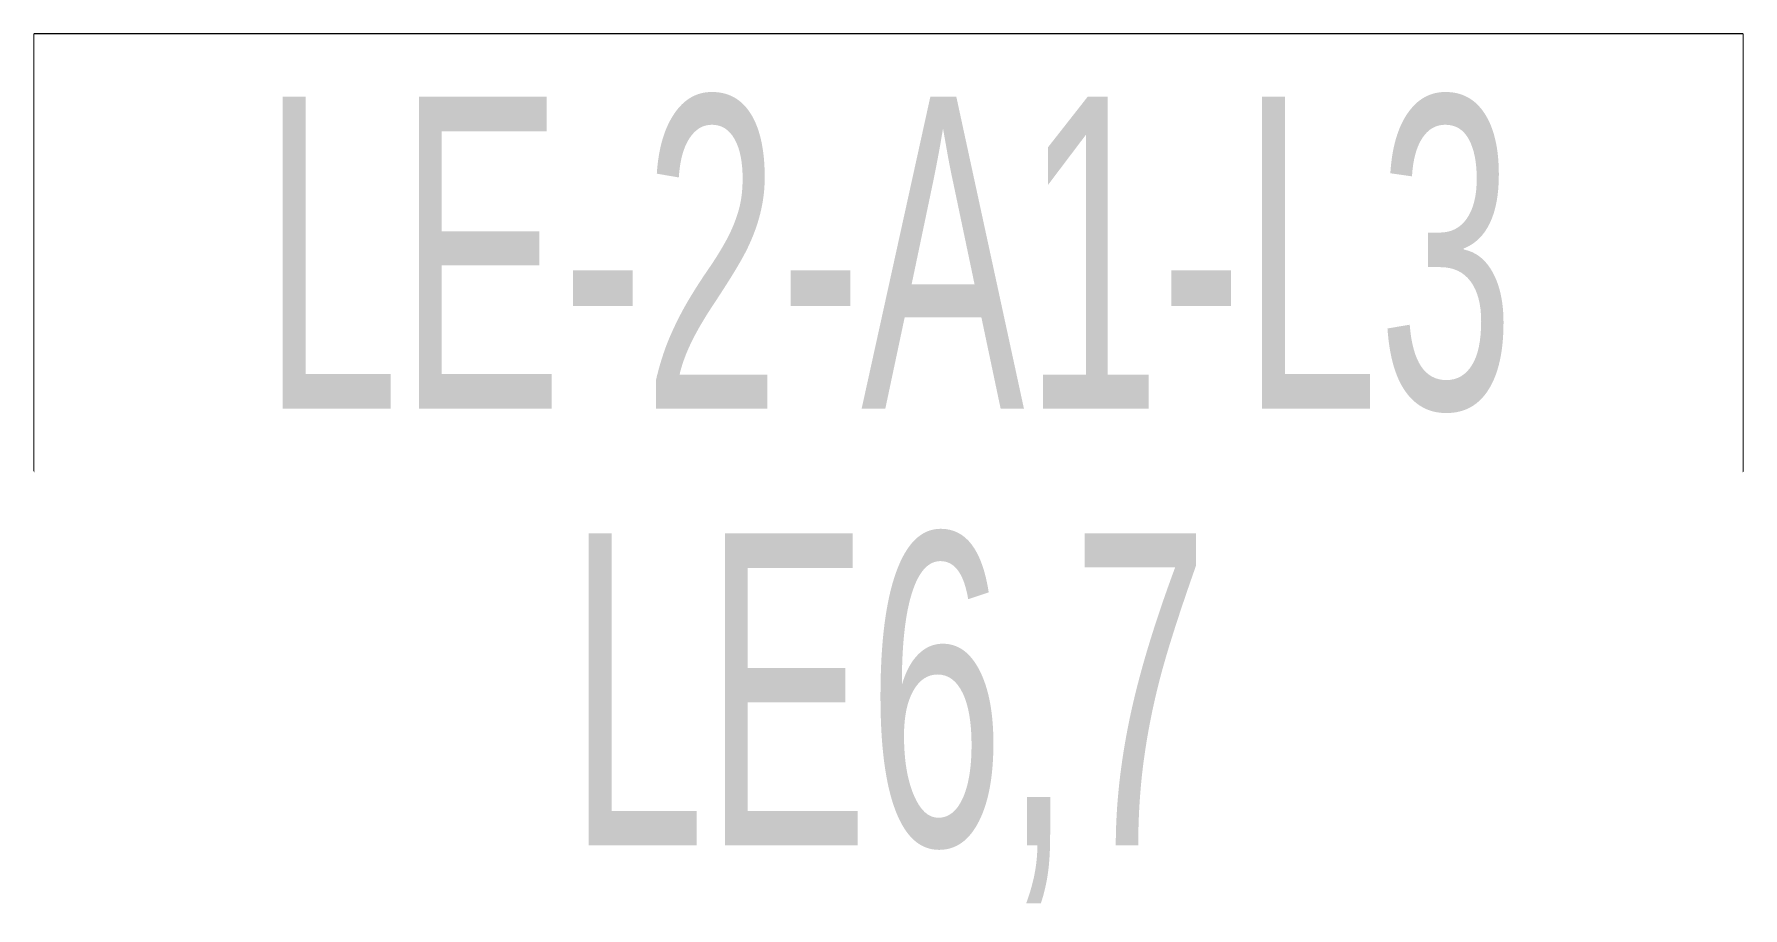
# Model space of a CAD drawing. Header units: millimetres. Extents: x 39625 to 501091, y -351975 to 836145.
# Drawn here: x 165002 to 167057, y -35772 to -34722 of the extents above; entities that cross this region are included whole.
import ezdxf
from ezdxf.enums import TextEntityAlignment as Align

# ---------------------------------------------------------------- set-up
doc = ezdxf.new("R2010")
doc.units = ezdxf.units.MM
doc.header["$LTSCALE"] = 150
doc.set_wipeout_variables(frame=1)
doc.layers.add('------01 Distribution Panel', color=3, linetype='Continuous')
doc.styles.add('ELEC', font='Dotum.ttf')

msp = doc.modelspace()

# ---------------------------------------------------------------- linework, layer by layer
at = {"layer": '------01 Distribution Panel', "color": 1}
msp.add_lwpolyline([(165001.9, -35246.8), (167056.7, -35246.8), (167056.7, -34721.8), (165001.9, -34721.8)], close=True, dxfattribs=at)

# ---------------------------------------------------------------- next in the draw order: wipeouts: each hides what was drawn before it
at = {"color": 1}
msp.add_wipeout([(165001.9, -35246.8), (167056.7, -35246.8), (167056.7, -34721.8), (165001.9, -34721.8)], dxfattribs=at)

# ---------------------------------------------------------------- next in the draw order: texts
at = {"style": 'ELEC', "width": 0.6}
msp.add_text('LE-2-A1-L3', height=375, dxfattribs=at).set_placement((166029.3, -34984.3), align=Align.MIDDLE_CENTER)

# ---------------------------------------------------------------- next in the draw order: wipeouts: each hides what was drawn before it
at = {"color": 1}
msp.add_wipeout([(165001.9, -35771.8), (167056.7, -35771.8), (167056.7, -35246.8), (165001.9, -35246.8)], dxfattribs=at)

# ---------------------------------------------------------------- next in the draw order: texts
at = {"style": 'ELEC', "width": 0.6}
msp.add_text('LE6,7', height=375, dxfattribs=at).set_placement((166029.3, -35509.3), align=Align.MIDDLE_CENTER)

doc.saveas('drawing.dxf')
